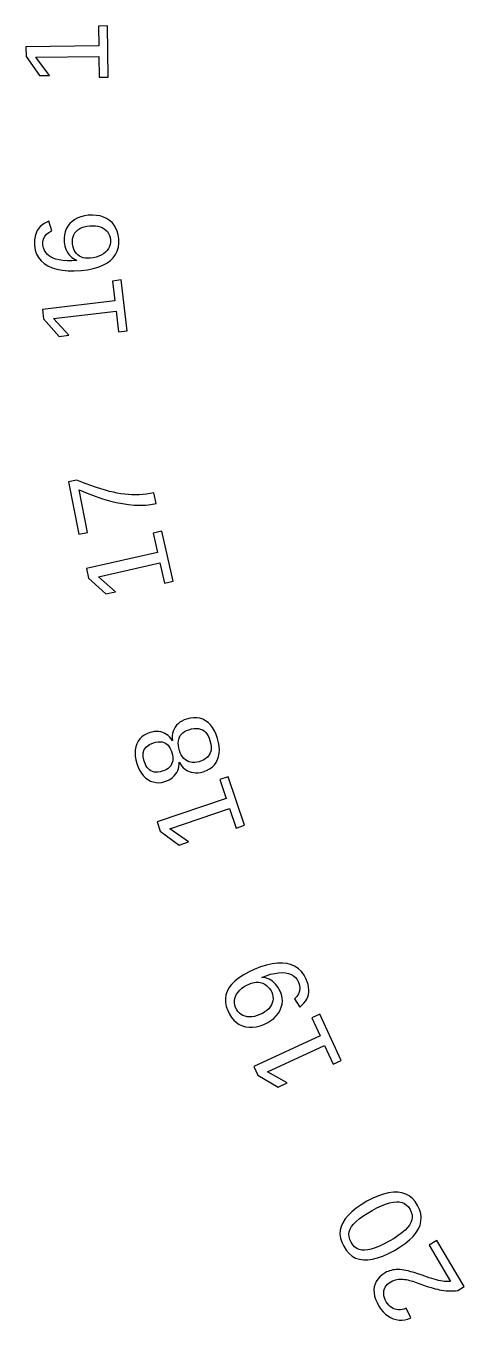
# Model space of a CAD drawing. Header units: metres. Extents: x -118 to 118, y -118 to 118.
# Drawn here: x -118 to -97.4, y -61 to -0.3 of the extents above; entities that cross this region are included whole.
import ezdxf

# ---------------------------------------------------------------- set-up
doc = ezdxf.new("R2010")
doc.units = ezdxf.units.M

msp = doc.modelspace()

# ---------------------------------------------------------------- linework, layer by layer
for p, q in [((-114.132, -0.27242), (-114.548, -0.27815)), ((-114.548, -0.27815), (-114.535, -1.21106)), ((-114.099, -2.67317), (-114.132, -0.27242)), ((-114.535, -1.21106), (-117.959, -1.25829)), ((-117.959, -1.25829), (-117.953, -1.70923)), ((-117.953, -1.70923), (-117.314, -2.60551)), ((-117.484, -1.74377), (-114.528, -1.703)), ((-116.852, -2.59914), (-117.484, -1.74377)), ((-114.528, -1.703), (-114.515, -2.67891)), ((-117.314, -2.60551), (-116.852, -2.59914)), ((-114.515, -2.67891), (-114.099, -2.67317)), ((-117.286, -9.69798), (-117.422, -9.8741)), ((-117.103, -9.55313), (-117.286, -9.69798)), ((-116.874, -9.43948), (-117.103, -9.55313)), ((-116.748, -9.89793), (-116.874, -9.43948)), ((-115.989, -9.67278), (-116.061, -9.80066)), ((-115.896, -9.55522), (-115.989, -9.67278)), ((-115.787, -9.45047), (-115.896, -9.55522)), ((-115.664, -9.36163), (-115.787, -9.45047)), ((-115.526, -9.28876), (-115.664, -9.36163)), ((-115.374, -9.2318), (-115.526, -9.28876)), ((-115.208, -9.19078), (-115.374, -9.2318)), ((-115.327, -9.74358), (-115.216, -9.70543)), ((-115.216, -9.70543), (-115.093, -9.67741)), ((-115.027, -9.16568), (-115.208, -9.19078)), ((-115.093, -9.67741), (-114.959, -9.65953)), ((-114.829, -9.15678), (-115.027, -9.16568)), ((-114.959, -9.65953), (-114.823, -9.65271)), ((-114.645, -9.1673), (-114.829, -9.15678)), ((-114.823, -9.65271), (-114.697, -9.65782)), ((-114.697, -9.65782), (-114.579, -9.67484)), ((-114.473, -9.19722), (-114.645, -9.1673)), ((-114.579, -9.67484), (-114.47, -9.70378)), ((-114.313, -9.24654), (-114.473, -9.19722)), ((-114.47, -9.70378), (-114.37, -9.74464)), ((-114.166, -9.31523), (-114.313, -9.24654)), ((-114.032, -9.40334), (-114.166, -9.31523)), ((-113.914, -9.50859), (-114.032, -9.40334)), ((-113.814, -9.62935), (-113.914, -9.50859)), ((-113.733, -9.76562), (-113.814, -9.62935)), ((-117.512, -10.0815), (-117.556, -10.3201)), ((-117.556, -10.3201), (-117.553, -10.5899)), ((-117.422, -9.8741), (-117.512, -10.0815)), ((-117.158, -10.4094), (-117.131, -10.2743)), ((-117.131, -10.2743), (-117.076, -10.1556)), ((-117.076, -10.1556), (-116.994, -10.0533)), ((-116.994, -10.0533), (-116.885, -9.96742)), ((-116.885, -9.96742), (-116.748, -9.89793)), ((-116.148, -10.0874), (-116.161, -10.2462)), ((-116.161, -10.2462), (-116.155, -10.4153)), ((-116.114, -9.93884), (-116.148, -10.0874)), ((-116.061, -9.80066), (-116.114, -9.93884)), ((-115.772, -10.3828), (-115.763, -10.2747)), ((-115.763, -10.2747), (-115.74, -10.1743)), ((-115.74, -10.1743), (-115.703, -10.0815)), ((-115.703, -10.0815), (-115.653, -9.9964)), ((-115.653, -9.9964), (-115.59, -9.9189)), ((-115.59, -9.9189), (-115.514, -9.85033)), ((-115.514, -9.85033), (-115.426, -9.79189)), ((-115.426, -9.79189), (-115.327, -9.74358)), ((-114.37, -9.74464), (-114.279, -9.79742)), ((-114.279, -9.79742), (-114.199, -9.86061)), ((-114.199, -9.86061), (-114.132, -9.93338)), ((-114.132, -9.93338), (-114.077, -10.0157)), ((-114.077, -10.0157), (-114.035, -10.1076)), ((-114.035, -10.1076), (-114.006, -10.2091)), ((-114.006, -10.2091), (-113.989, -10.3202)), ((-113.989, -10.3202), (-113.987, -10.4297)), ((-113.669, -9.9174), (-113.733, -9.76562)), ((-113.625, -10.0847), (-113.669, -9.9174)), ((-113.598, -10.2675), (-113.625, -10.0847)), ((-113.593, -10.4734), (-113.598, -10.2675)), ((-117.553, -10.5899), (-117.519, -10.7971)), ((-117.519, -10.7971), (-117.457, -10.985)), ((-117.157, -10.5609), (-117.158, -10.4094)), ((-117.134, -10.6918), (-117.157, -10.5609)), ((-117.091, -10.8105), (-117.134, -10.6918)), ((-117.027, -10.917), (-117.091, -10.8105)), ((-116.942, -11.0112), (-117.027, -10.917)), ((-116.155, -10.4153), (-116.142, -10.5159)), ((-116.142, -10.5159), (-116.123, -10.612)), ((-116.123, -10.612), (-116.096, -10.7036)), ((-116.096, -10.7036), (-116.063, -10.7907)), ((-116.063, -10.7907), (-116.023, -10.8733)), ((-116.023, -10.8733), (-115.977, -10.9513)), ((-115.768, -10.4985), (-115.772, -10.3828)), ((-115.752, -10.6066), (-115.768, -10.4985)), ((-115.726, -10.7064), (-115.752, -10.6066)), ((-115.69, -10.7981), (-115.726, -10.7064)), ((-115.642, -10.8815), (-115.69, -10.7981)), ((-115.585, -10.9568), (-115.642, -10.8815)), ((-114.224, -10.8979), (-114.318, -10.9728)), ((-114.144, -10.8149), (-114.224, -10.8979)), ((-114.08, -10.7265), (-114.144, -10.8149)), ((-114.032, -10.6329), (-114.08, -10.7265)), ((-114.001, -10.534), (-114.032, -10.6329)), ((-113.987, -10.4297), (-114.001, -10.534)), ((-113.747, -11.0058), (-113.667, -10.8426)), ((-113.667, -10.8426), (-113.616, -10.6652)), ((-113.616, -10.6652), (-113.593, -10.4734)), ((-117.457, -10.985), (-117.367, -11.1536)), ((-117.367, -11.1536), (-117.248, -11.303)), ((-117.248, -11.303), (-117.102, -11.4331)), ((-117.102, -11.4331), (-116.927, -11.544)), ((-116.837, -11.0931), (-116.942, -11.0112)), ((-116.927, -11.544), (-116.726, -11.634)), ((-116.711, -11.1628), (-116.837, -11.0931)), ((-116.565, -11.2192), (-116.711, -11.1628)), ((-116.402, -11.2613), (-116.565, -11.2192)), ((-116.221, -11.2891), (-116.402, -11.2613)), ((-116.021, -11.3026), (-116.221, -11.2891)), ((-115.803, -11.3017), (-116.021, -11.3026)), ((-115.977, -10.9513), (-115.924, -11.0235)), ((-115.924, -11.0235), (-115.865, -11.0891)), ((-115.865, -11.0891), (-115.799, -11.1482)), ((-115.568, -11.2865), (-115.803, -11.3017)), ((-115.799, -11.1482), (-115.728, -11.2009)), ((-115.728, -11.2009), (-115.651, -11.2469)), ((-115.651, -11.2469), (-115.568, -11.2865)), ((-115.516, -11.0238), (-115.585, -10.9568)), ((-115.439, -11.0805), (-115.516, -11.0238)), ((-115.354, -11.125), (-115.439, -11.0805)), ((-115.262, -11.1572), (-115.354, -11.125)), ((-115.162, -11.1771), (-115.262, -11.1572)), ((-115.054, -11.1847), (-115.162, -11.1771)), ((-114.94, -11.1801), (-115.054, -11.1847)), ((-114.795, -11.1609), (-114.94, -11.1801)), ((-114.661, -11.1306), (-114.795, -11.1609)), ((-114.537, -11.0891), (-114.661, -11.1306)), ((-114.56, -11.5973), (-114.344, -11.5113)), ((-114.423, -11.0365), (-114.537, -11.0891)), ((-114.318, -10.9728), (-114.423, -11.0365)), ((-114.344, -11.5113), (-114.155, -11.4086)), ((-114.155, -11.4086), (-113.991, -11.2894)), ((-113.991, -11.2894), (-113.855, -11.1547)), ((-113.855, -11.1547), (-113.747, -11.0058)), ((-116.726, -11.634), (-116.502, -11.7022)), ((-116.502, -11.7022), (-116.253, -11.7484)), ((-116.253, -11.7484), (-115.981, -11.7728)), ((-115.981, -11.7728), (-115.684, -11.7753)), ((-115.684, -11.7753), (-115.364, -11.756)), ((-115.364, -11.756), (-115.07, -11.7197)), ((-115.07, -11.7197), (-114.802, -11.6668)), ((-114.802, -11.6668), (-114.56, -11.5973)), ((-113.478, -12.201), (-113.891, -12.2502)), ((-113.891, -12.2502), (-113.781, -13.1766)), ((-113.195, -14.5851), (-113.478, -12.201)), ((-113.781, -13.1766), (-117.181, -13.5815)), ((-117.181, -13.5815), (-117.128, -14.0293)), ((-116.658, -14.0147), (-113.723, -13.6652)), ((-113.723, -13.6652), (-113.608, -14.6343)), ((-117.128, -14.0293), (-116.399, -14.8539)), ((-115.94, -14.7993), (-116.658, -14.0147)), ((-116.399, -14.8539), (-115.94, -14.7993)), ((-113.608, -14.6343), (-113.195, -14.5851)), ((-115.574, -21.598), (-115.964, -21.6751)), ((-115.964, -21.6751), (-115.476, -24.1382)), ((-115.255, -21.7224), (-115.574, -21.598)), ((-114.96, -21.8325), (-115.255, -21.7224)), ((-114.691, -21.9282), (-114.96, -21.8325)), ((-115.067, -24.0573), (-115.464, -22.0582)), ((-115.464, -22.0582), (-115.079, -22.2154)), ((-115.079, -22.2154), (-114.713, -22.3527)), ((-114.713, -22.3527), (-114.364, -22.4701)), ((-114.446, -22.0096), (-114.691, -21.9282)), ((-114.226, -22.0766), (-114.446, -22.0096)), ((-114.364, -22.4701), (-114.033, -22.5677)), ((-114.032, -22.1292), (-114.226, -22.0766)), ((-113.851, -22.1712), (-114.032, -22.1292)), ((-113.672, -22.2068), (-113.851, -22.1712)), ((-113.495, -22.2361), (-113.672, -22.2068)), ((-113.32, -22.2591), (-113.495, -22.2361)), ((-113.147, -22.2757), (-113.32, -22.2591)), ((-112.976, -22.286), (-113.147, -22.2757)), ((-112.806, -22.2893), (-112.976, -22.286)), ((-112.635, -22.2858), (-112.806, -22.2893)), ((-112.463, -22.2753), (-112.635, -22.2858)), ((-112.291, -22.258), (-112.463, -22.2753)), ((-112.118, -22.2339), (-112.291, -22.258)), ((-111.944, -22.2028), (-112.118, -22.2339)), ((-111.845, -22.7041), (-111.944, -22.2028)), ((-114.033, -22.5677), (-113.72, -22.6454)), ((-113.72, -22.6454), (-113.425, -22.7033)), ((-113.425, -22.7033), (-113.143, -22.7433)), ((-113.143, -22.7433), (-112.868, -22.7673)), ((-112.868, -22.7673), (-112.601, -22.7754)), ((-112.601, -22.7754), (-112.342, -22.7676)), ((-112.342, -22.7676), (-112.09, -22.7438)), ((-112.09, -22.7438), (-111.845, -22.7041)), ((-115.476, -24.1382), (-115.067, -24.0573)), ((-111.581, -23.9959), (-111.987, -24.088)), ((-111.987, -24.088), (-111.781, -24.9978)), ((-111.05, -26.3373), (-111.581, -23.9959)), ((-111.781, -24.9978), (-115.12, -25.7558)), ((-114.554, -26.132), (-111.672, -25.4776)), ((-111.672, -25.4776), (-111.456, -26.4294)), ((-115.12, -25.7558), (-115.02, -26.1956)), ((-115.02, -26.1956), (-114.209, -26.9396)), ((-113.758, -26.8373), (-114.554, -26.132)), ((-111.456, -26.4294), (-111.05, -26.3373)), ((-114.209, -26.9396), (-113.758, -26.8373)), ((-110.246, -32.7755), (-110.411, -32.8167)), ((-110.089, -32.756), (-110.246, -32.7755)), ((-109.938, -32.7579), (-110.089, -32.756)), ((-109.794, -32.7816), (-109.938, -32.7579)), ((-109.657, -32.8267), (-109.794, -32.7816)), ((-111.934, -33.4079), (-112.038, -33.4245)), ((-111.831, -33.4023), (-111.934, -33.4079)), ((-111.729, -33.4077), (-111.831, -33.4023)), ((-111.629, -33.4241), (-111.729, -33.4077)), ((-111.042, -33.3844), (-111.069, -33.487)), ((-111.001, -33.2872), (-111.042, -33.3844)), ((-110.948, -33.1955), (-111.001, -33.2872)), ((-110.883, -33.1106), (-110.948, -33.1955)), ((-110.809, -33.0344), (-110.883, -33.1106)), ((-110.724, -32.9669), (-110.809, -33.0344)), ((-110.63, -32.9081), (-110.724, -32.9669)), ((-110.525, -32.8581), (-110.63, -32.9081)), ((-110.584, -33.458), (-110.504, -33.4026)), ((-110.411, -32.8167), (-110.525, -32.8581)), ((-110.504, -33.4026), (-110.41, -33.3555)), ((-110.41, -33.3555), (-110.304, -33.3165)), ((-110.304, -33.3165), (-110.176, -33.2826)), ((-110.176, -33.2826), (-110.057, -33.2626)), ((-110.057, -33.2626), (-109.947, -33.2565)), ((-109.947, -33.2565), (-109.846, -33.2643)), ((-109.846, -33.2643), (-109.753, -33.2861)), ((-109.753, -33.2861), (-109.669, -33.3219)), ((-109.669, -33.3219), (-109.593, -33.3715)), ((-109.527, -32.8935), (-109.657, -32.8267)), ((-109.593, -33.3715), (-109.524, -33.4349)), ((-109.405, -32.981), (-109.527, -32.8935)), ((-109.295, -33.0889), (-109.405, -32.981)), ((-109.195, -33.2171), (-109.295, -33.0889)), ((-109.107, -33.3656), (-109.195, -33.2171)), ((-109.029, -33.5344), (-109.107, -33.3656)), ((-112.751, -33.9803), (-112.797, -34.1146)), ((-112.689, -33.857), (-112.751, -33.9803)), ((-112.611, -33.7479), (-112.689, -33.857)), ((-112.518, -33.6528), (-112.611, -33.7479)), ((-112.409, -33.5718), (-112.518, -33.6528)), ((-112.284, -33.5049), (-112.409, -33.5718)), ((-112.302, -34.1155), (-112.159, -34.01)), ((-112.144, -33.4521), (-112.284, -33.5049)), ((-112.159, -34.01), (-111.97, -33.9309)), ((-112.038, -33.4245), (-112.144, -33.4521)), ((-111.97, -33.9309), (-111.857, -33.9011)), ((-111.857, -33.9011), (-111.752, -33.8842)), ((-111.752, -33.8842), (-111.655, -33.8801)), ((-111.655, -33.8801), (-111.565, -33.8888)), ((-111.531, -33.4516), (-111.629, -33.4241)), ((-111.565, -33.8888), (-111.484, -33.9104)), ((-111.438, -33.4897), (-111.531, -33.4516)), ((-111.484, -33.9104), (-111.41, -33.9448)), ((-111.352, -33.5378), (-111.438, -33.4897)), ((-111.41, -33.9448), (-111.343, -33.9909)), ((-111.274, -33.596), (-111.352, -33.5378)), ((-111.343, -33.9909), (-111.282, -34.0484)), ((-111.204, -33.6643), (-111.274, -33.596)), ((-111.141, -33.7426), (-111.204, -33.6643)), ((-111.086, -33.8309), (-111.141, -33.7426)), ((-111.084, -33.5951), (-111.086, -33.7086)), ((-111.086, -33.7086), (-111.075, -33.8276)), ((-111.075, -33.8276), (-111.086, -33.8309)), ((-111.069, -33.487), (-111.084, -33.5951)), ((-110.804, -33.9536), (-110.799, -33.8542)), ((-110.798, -34.059), (-110.804, -33.9536)), ((-110.799, -33.8542), (-110.781, -33.7608)), ((-110.781, -33.7608), (-110.75, -33.6736)), ((-110.75, -33.6736), (-110.708, -33.5935)), ((-110.708, -33.5935), (-110.652, -33.5217)), ((-110.652, -33.5217), (-110.584, -33.458)), ((-109.524, -33.4349), (-109.461, -33.5121)), ((-109.461, -33.5121), (-109.405, -33.6031)), ((-109.405, -33.6031), (-109.356, -33.7078)), ((-109.356, -33.7078), (-109.314, -33.8264)), ((-109.314, -33.8264), (-109.263, -34.0654)), ((-108.962, -33.7236), (-109.029, -33.5344)), ((-108.911, -33.9128), (-108.962, -33.7236)), ((-108.881, -34.0927), (-108.911, -33.9128)), ((-112.824, -34.257), (-112.833, -34.4075)), ((-112.833, -34.4075), (-112.823, -34.566)), ((-112.797, -34.1146), (-112.824, -34.257)), ((-112.823, -34.566), (-112.795, -34.7325)), ((-112.447, -34.5897), (-112.446, -34.4053)), ((-112.401, -34.8004), (-112.447, -34.5897)), ((-112.446, -34.4053), (-112.397, -34.2472)), ((-112.397, -34.2472), (-112.302, -34.1155)), ((-111.282, -34.0484), (-111.228, -34.1171)), ((-111.228, -34.1171), (-111.179, -34.1971)), ((-111.179, -34.1971), (-111.136, -34.2885)), ((-111.136, -34.2885), (-111.1, -34.3911)), ((-111.1, -34.3911), (-111.073, -34.4955)), ((-111.073, -34.4955), (-111.057, -34.5948)), ((-111.057, -34.5948), (-111.054, -34.6889)), ((-110.779, -34.1706), (-110.798, -34.059)), ((-110.748, -34.2882), (-110.779, -34.1706)), ((-110.708, -34.3992), (-110.748, -34.2882)), ((-110.66, -34.4986), (-110.708, -34.3992)), ((-110.605, -34.5863), (-110.66, -34.4986)), ((-110.542, -34.6623), (-110.605, -34.5863)), ((-109.437, -34.6062), (-109.605, -34.7276)), ((-109.324, -34.4554), (-109.437, -34.6062)), ((-109.266, -34.2751), (-109.324, -34.4554)), ((-109.263, -34.0654), (-109.266, -34.2751)), ((-108.956, -34.7194), (-108.907, -34.5767)), ((-108.907, -34.5767), (-108.879, -34.4247)), ((-108.87, -34.2634), (-108.881, -34.0927)), ((-108.879, -34.4247), (-108.87, -34.2634)), ((-112.795, -34.7325), (-112.749, -34.9071)), ((-112.749, -34.9071), (-112.689, -35.0734)), ((-112.689, -35.0734), (-112.619, -35.2233)), ((-112.619, -35.2233), (-112.537, -35.3567)), ((-112.364, -34.903), (-112.401, -34.8004)), ((-112.321, -34.9943), (-112.364, -34.903)), ((-112.272, -35.0742), (-112.321, -34.9943)), ((-112.217, -35.1429), (-112.272, -35.0742)), ((-112.155, -35.2003), (-112.217, -35.1429)), ((-112.087, -35.2464), (-112.155, -35.2003)), ((-111.454, -35.2312), (-111.556, -35.2682)), ((-111.363, -35.1872), (-111.454, -35.2312)), ((-111.284, -35.1361), (-111.363, -35.1872)), ((-111.216, -35.078), (-111.284, -35.1361)), ((-111.16, -35.0127), (-111.216, -35.078)), ((-111.116, -34.9404), (-111.16, -35.0127)), ((-111.083, -34.8617), (-111.116, -34.9404)), ((-111.063, -34.7779), (-111.083, -34.8617)), ((-111.054, -34.6889), (-111.063, -34.7779)), ((-110.874, -35.3266), (-110.83, -35.2386)), ((-110.83, -35.2386), (-110.796, -35.1466)), ((-110.796, -35.1466), (-110.775, -35.0506)), ((-110.775, -35.0506), (-110.764, -34.9505)), ((-110.765, -34.8464), (-110.755, -34.8432)), ((-110.764, -34.9505), (-110.765, -34.8464)), ((-110.755, -34.8432), (-110.7, -34.9388)), ((-110.7, -34.9388), (-110.637, -35.0247)), ((-110.637, -35.0247), (-110.566, -35.1011)), ((-110.566, -35.1011), (-110.486, -35.1679)), ((-110.471, -34.7267), (-110.542, -34.6623)), ((-110.486, -35.1679), (-110.397, -35.2251)), ((-110.393, -34.7794), (-110.471, -34.7267)), ((-110.397, -35.2251), (-110.299, -35.2726)), ((-110.31, -34.8194), (-110.393, -34.7794)), ((-110.222, -34.8461), (-110.31, -34.8194)), ((-110.13, -34.8595), (-110.222, -34.8461)), ((-110.033, -34.8595), (-110.13, -34.8595)), ((-109.932, -34.8463), (-110.033, -34.8595)), ((-109.827, -34.8197), (-109.932, -34.8463)), ((-109.605, -34.7276), (-109.827, -34.8197)), ((-109.638, -35.2909), (-109.478, -35.2313)), ((-109.478, -35.2313), (-109.337, -35.1574)), ((-109.337, -35.1574), (-109.213, -35.0693)), ((-109.213, -35.0693), (-109.109, -34.9669)), ((-109.109, -34.9669), (-109.023, -34.8503)), ((-109.023, -34.8503), (-108.956, -34.7194)), ((-112.537, -35.3567), (-112.444, -35.4738)), ((-112.444, -35.4738), (-112.34, -35.5745)), ((-112.34, -35.5745), (-112.225, -35.6588)), ((-112.225, -35.6588), (-112.103, -35.7249)), ((-112.103, -35.7249), (-111.977, -35.771)), ((-112.013, -35.2804), (-112.087, -35.2464)), ((-111.933, -35.3023), (-112.013, -35.2804)), ((-111.977, -35.771), (-111.848, -35.7971)), ((-111.848, -35.312), (-111.933, -35.3023)), ((-111.756, -35.3096), (-111.848, -35.312)), ((-111.848, -35.7971), (-111.715, -35.8031)), ((-111.659, -35.295), (-111.756, -35.3096)), ((-111.715, -35.8031), (-111.578, -35.7891)), ((-111.556, -35.2682), (-111.659, -35.295)), ((-111.578, -35.7891), (-111.437, -35.755)), ((-111.437, -35.755), (-111.334, -35.7178)), ((-111.334, -35.7178), (-111.238, -35.6725)), ((-111.238, -35.6725), (-111.15, -35.6192)), ((-111.15, -35.6192), (-111.07, -35.5578)), ((-111.07, -35.5578), (-110.996, -35.4883)), ((-110.996, -35.4883), (-110.931, -35.4106)), ((-110.931, -35.4106), (-110.874, -35.3266)), ((-110.299, -35.2726), (-110.196, -35.3088)), ((-110.196, -35.3088), (-110.09, -35.3317)), ((-110.09, -35.3317), (-109.981, -35.3414)), ((-109.981, -35.3414), (-109.87, -35.3378)), ((-109.87, -35.3378), (-109.755, -35.321)), ((-109.755, -35.321), (-109.638, -35.2909)), ((-108.462, -35.5278), (-108.856, -35.6618)), ((-108.856, -35.6618), (-108.555, -36.5451)), ((-107.689, -37.8009), (-108.462, -35.5278)), ((-108.555, -36.5451), (-111.797, -37.648)), ((-111.195, -37.963), (-108.397, -37.0109)), ((-108.397, -37.0109), (-108.082, -37.9349)), ((-111.797, -37.648), (-111.651, -38.075)), ((-111.651, -38.075), (-110.767, -38.7301)), ((-110.33, -38.5813), (-111.195, -37.963)), ((-108.082, -37.9349), (-107.689, -37.8009)), ((-110.767, -38.7301), (-110.33, -38.5813)), ((-106.392, -44.3065), (-106.658, -44.3662)), ((-106.143, -44.2752), (-106.392, -44.3065)), ((-105.909, -44.2722), (-106.143, -44.2752)), ((-105.69, -44.2975), (-105.909, -44.2722)), ((-105.49, -44.3504), (-105.69, -44.2975)), ((-105.311, -44.4305), (-105.49, -44.3504)), ((-107.757, -44.834), (-107.971, -44.975)), ((-107.512, -44.6992), (-107.757, -44.834)), ((-107.236, -44.5706), (-107.512, -44.6992)), ((-106.939, -44.4543), (-107.236, -44.5706)), ((-106.658, -44.3662), (-106.939, -44.4543)), ((-106.883, -44.9461), (-106.668, -44.8645)), ((-106.795, -44.952), (-106.883, -44.9461)), ((-106.708, -44.9678), (-106.795, -44.952)), ((-106.668, -44.8645), (-106.465, -44.8011)), ((-106.465, -44.8011), (-106.274, -44.756)), ((-106.274, -44.756), (-106.095, -44.7293)), ((-106.095, -44.7293), (-105.929, -44.7208)), ((-105.929, -44.7208), (-105.774, -44.7307)), ((-105.774, -44.7307), (-105.633, -44.7587)), ((-105.633, -44.7587), (-105.508, -44.8049)), ((-105.508, -44.8049), (-105.399, -44.869)), ((-105.399, -44.869), (-105.305, -44.9513)), ((-105.152, -44.5377), (-105.311, -44.4305)), ((-105.305, -44.9513), (-105.227, -45.0517)), ((-105.014, -44.672), (-105.152, -44.5377)), ((-104.896, -44.8335), (-105.014, -44.672)), ((-104.799, -45.0221), (-104.896, -44.8335)), ((-108.422, -45.4352), (-108.509, -45.6002)), ((-108.303, -45.2755), (-108.422, -45.4352)), ((-108.153, -45.1221), (-108.303, -45.2755)), ((-107.971, -44.975), (-108.153, -45.1221)), ((-107.997, -45.6353), (-107.916, -45.5433)), ((-107.916, -45.5433), (-107.82, -45.458)), ((-107.82, -45.458), (-107.71, -45.3793)), ((-107.71, -45.3793), (-107.586, -45.3073)), ((-107.586, -45.3073), (-107.448, -45.2418)), ((-107.448, -45.2418), (-107.378, -45.2146)), ((-107.378, -45.2146), (-107.307, -45.1938)), ((-107.307, -45.1938), (-107.237, -45.1794)), ((-107.237, -45.1794), (-107.168, -45.1712)), ((-107.168, -45.1712), (-107.098, -45.1695)), ((-107.098, -45.1695), (-107.029, -45.1741)), ((-107.029, -45.1741), (-106.961, -45.1847)), ((-106.961, -45.1847), (-106.896, -45.2011)), ((-106.896, -45.2011), (-106.833, -45.2232)), ((-106.833, -45.2232), (-106.773, -45.251)), ((-106.773, -45.251), (-106.715, -45.2846)), ((-106.715, -45.2846), (-106.66, -45.3239)), ((-106.623, -44.9935), (-106.708, -44.9678)), ((-106.66, -45.3239), (-106.608, -45.3678)), ((-106.539, -45.0292), (-106.623, -44.9935)), ((-106.608, -45.3678), (-106.561, -45.4154)), ((-106.561, -45.4154), (-106.518, -45.4667)), ((-106.457, -45.0748), (-106.539, -45.0292)), ((-106.518, -45.4667), (-106.48, -45.5216)), ((-106.48, -45.5216), (-106.446, -45.5802)), ((-106.376, -45.1304), (-106.457, -45.0748)), ((-106.3, -45.1938), (-106.376, -45.1304)), ((-106.23, -45.2631), (-106.3, -45.1938)), ((-106.167, -45.3382), (-106.23, -45.2631)), ((-106.109, -45.4192), (-106.167, -45.3382)), ((-106.059, -45.506), (-106.109, -45.4192)), ((-106.015, -45.5987), (-106.059, -45.506)), ((-105.227, -45.0517), (-105.165, -45.17)), ((-105.165, -45.17), (-105.116, -45.3177)), ((-105.116, -45.3177), (-105.099, -45.458)), ((-105.099, -45.458), (-105.114, -45.591)), ((-104.748, -45.156), (-104.799, -45.0221)), ((-104.71, -45.2851), (-104.748, -45.156)), ((-104.685, -45.4093), (-104.71, -45.2851)), ((-104.674, -45.5287), (-104.685, -45.4093)), ((-104.676, -45.6432), (-104.674, -45.5287)), ((-108.566, -45.7704), (-108.591, -45.946)), ((-108.591, -45.946), (-108.586, -46.1268)), ((-108.586, -46.1268), (-108.549, -46.3128)), ((-108.509, -45.6002), (-108.566, -45.7704)), ((-108.168, -46.0439), (-108.152, -45.9396)), ((-108.167, -46.1492), (-108.168, -46.0439)), ((-108.147, -46.2553), (-108.167, -46.1492)), ((-108.152, -45.9396), (-108.117, -45.8362)), ((-108.117, -45.8362), (-108.065, -45.7338)), ((-108.065, -45.7338), (-107.997, -45.6353)), ((-106.446, -45.5802), (-106.416, -45.6423)), ((-106.388, -46.1453), (-106.43, -46.2404)), ((-106.416, -45.6423), (-106.379, -45.7465)), ((-106.362, -46.0483), (-106.388, -46.1453)), ((-106.379, -45.7465), (-106.357, -45.8489)), ((-106.352, -45.9495), (-106.362, -46.0483)), ((-106.357, -45.8489), (-106.352, -45.9495)), ((-105.959, -45.7539), (-106.015, -45.5987)), ((-105.926, -45.9066), (-105.959, -45.7539)), ((-105.928, -46.2044), (-105.916, -46.0568)), ((-105.916, -46.0568), (-105.926, -45.9066)), ((-105.241, -45.8348), (-105.352, -45.9457)), ((-105.352, -45.9457), (-105.101, -46.3461)), ((-105.162, -45.7166), (-105.241, -45.8348)), ((-105.114, -45.591), (-105.162, -45.7166)), ((-104.995, -46.254), (-104.904, -46.1591)), ((-104.904, -46.1591), (-104.828, -46.0616)), ((-104.828, -46.0616), (-104.768, -45.9613)), ((-104.768, -45.9613), (-104.722, -45.8584)), ((-104.722, -45.8584), (-104.692, -45.7528)), ((-104.692, -45.7528), (-104.676, -45.6432)), ((-108.549, -46.3128), (-108.481, -46.5041)), ((-108.481, -46.5041), (-108.397, -46.6762)), ((-108.397, -46.6762), (-108.3, -46.8273)), ((-108.11, -46.3624), (-108.147, -46.2553)), ((-108.06, -46.4628), (-108.11, -46.3624)), ((-108, -46.5503), (-108.06, -46.4628)), ((-107.93, -46.6248), (-108, -46.5503)), ((-107.852, -46.6863), (-107.93, -46.6248)), ((-107.764, -46.7349), (-107.852, -46.6863)), ((-107.666, -46.7705), (-107.764, -46.7349)), ((-107.562, -46.7927), (-107.666, -46.7705)), ((-107.223, -46.7748), (-107.341, -46.7949)), ((-107.101, -46.7406), (-107.223, -46.7748)), ((-106.974, -46.6924), (-107.101, -46.7406)), ((-106.85, -46.633), (-106.974, -46.6924)), ((-106.739, -46.5672), (-106.85, -46.633)), ((-106.642, -46.4951), (-106.739, -46.5672)), ((-106.558, -46.4165), (-106.642, -46.4951)), ((-106.487, -46.3317), (-106.558, -46.4165)), ((-106.43, -46.2404), (-106.487, -46.3317)), ((-106.316, -46.8685), (-106.199, -46.7535)), ((-106.199, -46.7535), (-106.101, -46.628)), ((-106.101, -46.628), (-106.022, -46.4919)), ((-106.022, -46.4919), (-105.964, -46.3495)), ((-105.964, -46.3495), (-105.928, -46.2044)), ((-105.101, -46.3461), (-104.995, -46.254)), ((-104.154, -46.6706), (-104.532, -46.845)), ((-103.147, -48.8503), (-104.154, -46.6706)), ((-108.3, -46.8273), (-108.192, -46.9574)), ((-108.192, -46.9574), (-108.071, -47.0665)), ((-108.071, -47.0665), (-107.938, -47.1547)), ((-107.938, -47.1547), (-107.793, -47.2218)), ((-107.793, -47.2218), (-107.639, -47.2668)), ((-107.639, -47.2668), (-107.479, -47.289)), ((-107.454, -46.8008), (-107.562, -46.7927)), ((-107.479, -47.289), (-107.312, -47.2884)), ((-107.341, -46.7949), (-107.454, -46.8008)), ((-107.312, -47.2884), (-107.14, -47.2651)), ((-107.14, -47.2651), (-106.962, -47.2189)), ((-106.962, -47.2189), (-106.778, -47.1501)), ((-106.778, -47.1501), (-106.605, -47.0668)), ((-106.605, -47.0668), (-106.451, -46.9729)), ((-106.451, -46.9729), (-106.316, -46.8685)), ((-104.532, -46.845), (-104.141, -47.692)), ((-104.141, -47.692), (-107.249, -49.1277)), ((-106.618, -49.3781), (-103.934, -48.1387)), ((-103.934, -48.1387), (-103.525, -49.0247)), ((-107.249, -49.1277), (-107.06, -49.5371)), ((-103.525, -49.0247), (-103.147, -48.8503)), ((-107.06, -49.5371), (-106.112, -50.0962)), ((-105.693, -49.9025), (-106.618, -49.3781)), ((-106.112, -50.0962), (-105.693, -49.9025)), ((-101.408, -55.201), (-101.67, -55.3151)), ((-101.16, -55.1156), (-101.408, -55.201)), ((-100.925, -55.0588), (-101.16, -55.1156)), ((-100.702, -55.0308), (-100.925, -55.0588)), ((-100.493, -55.0314), (-100.702, -55.0308)), ((-100.298, -55.0607), (-100.493, -55.0314)), ((-100.12, -55.1195), (-100.298, -55.0607)), ((-99.9572, -55.2076), (-100.12, -55.1195)), ((-99.8105, -55.325), (-99.9572, -55.2076)), ((-102.452, -55.7824), (-102.658, -55.9483)), ((-102.214, -55.6189), (-102.452, -55.7824)), ((-101.944, -55.4579), (-102.214, -55.6189)), ((-101.67, -55.3151), (-101.944, -55.4579)), ((-101.931, -56.0261), (-101.702, -55.8917)), ((-101.702, -55.8917), (-101.475, -55.7711)), ((-101.475, -55.7711), (-101.263, -55.6714)), ((-101.263, -55.6714), (-101.065, -55.5927)), ((-101.065, -55.5927), (-100.882, -55.5349)), ((-100.882, -55.5349), (-100.715, -55.4981)), ((-100.715, -55.4981), (-100.562, -55.4823)), ((-100.562, -55.4823), (-100.423, -55.4874)), ((-100.423, -55.4874), (-100.296, -55.5142)), ((-100.296, -55.5142), (-100.183, -55.5627)), ((-100.183, -55.5627), (-100.081, -55.6328)), ((-100.081, -55.6328), (-99.993, -55.7245)), ((-99.993, -55.7245), (-99.9172, -55.838)), ((-99.9172, -55.838), (-99.8596, -55.9626)), ((-99.6798, -55.4718), (-99.8105, -55.325)), ((-99.5651, -55.648), (-99.6798, -55.4718)), ((-99.4753, -55.8375), (-99.5651, -55.648)), ((-99.4188, -56.0249), (-99.4753, -55.8375)), ((-103.083, -56.461), (-103.16, -56.637)), ((-102.973, -56.2876), (-103.083, -56.461)), ((-102.831, -56.1167), (-102.973, -56.2876)), ((-102.658, -55.9483), (-102.831, -56.1167)), ((-102.574, -56.5306), (-102.455, -56.4094)), ((-102.455, -56.4094), (-102.308, -56.2849)), ((-102.308, -56.2849), (-102.133, -56.1572)), ((-102.133, -56.1572), (-101.931, -56.0261)), ((-99.877, -56.452), (-99.9433, -56.572)), ((-99.8355, -56.331), (-99.877, -56.452)), ((-99.8596, -55.9626), (-99.8268, -56.0863)), ((-99.8188, -56.2091), (-99.8355, -56.331)), ((-99.8268, -56.0863), (-99.8188, -56.2091)), ((-99.4496, -56.5747), (-99.4059, -56.3935)), ((-99.3957, -56.2103), (-99.4188, -56.0249)), ((-99.4059, -56.3935), (-99.3957, -56.2103)), ((-103.203, -56.8166), (-103.212, -56.9998)), ((-103.212, -56.9998), (-103.187, -57.1865)), ((-103.16, -56.637), (-103.203, -56.8166)), ((-102.79, -57.0048), (-102.774, -56.8843)), ((-102.782, -57.127), (-102.79, -57.0048)), ((-102.774, -56.8843), (-102.732, -56.7656)), ((-102.732, -56.7656), (-102.666, -56.6485)), ((-102.666, -56.6485), (-102.574, -56.5306)), ((-100.472, -57.0684), (-100.671, -57.1985)), ((-100.3, -56.9407), (-100.472, -57.0684)), ((-100.154, -56.8154), (-100.3, -56.9407)), ((-100.035, -56.6925), (-100.154, -56.8154)), ((-99.9433, -56.572), (-100.035, -56.6925)), ((-99.95, -57.2732), (-99.7774, -57.1034)), ((-99.7774, -57.1034), (-99.6363, -56.9303)), ((-99.6363, -56.9303), (-99.5266, -56.7538)), ((-99.5266, -56.7538), (-99.4496, -56.5747)), ((-103.187, -57.1865), (-103.129, -57.3767)), ((-103.129, -57.3767), (-103.036, -57.5704)), ((-103.036, -57.5704), (-102.917, -57.7555)), ((-102.748, -57.251), (-102.782, -57.127)), ((-102.69, -57.3767), (-102.748, -57.251)), ((-102.612, -57.4953), (-102.69, -57.3767)), ((-102.522, -57.5918), (-102.612, -57.4953)), ((-102.422, -57.666), (-102.522, -57.5918)), ((-102.311, -57.7181), (-102.422, -57.666)), ((-102.188, -57.748), (-102.311, -57.7181)), ((-101.74, -57.7034), (-101.906, -57.7407)), ((-101.556, -57.6438), (-101.74, -57.7034)), ((-101.354, -57.5619), (-101.556, -57.6438)), ((-101.135, -57.4576), (-101.354, -57.5619)), ((-100.897, -57.331), (-101.135, -57.4576)), ((-100.671, -57.1985), (-100.897, -57.331)), ((-100.656, -57.7622), (-100.389, -57.6026)), ((-100.389, -57.6026), (-100.154, -57.4396)), ((-100.154, -57.4396), (-99.95, -57.2732)), ((-98.668, -57.3032), (-99.0254, -57.5161)), ((-99.0254, -57.5161), (-98.0128, -59.2153)), ((-97.3801, -59.4645), (-98.668, -57.3032)), ((-102.917, -57.7555), (-102.784, -57.9091)), ((-102.784, -57.9091), (-102.637, -58.0314)), ((-102.637, -58.0314), (-102.475, -58.1223)), ((-102.475, -58.1223), (-102.3, -58.1818)), ((-102.3, -58.1818), (-102.111, -58.2099)), ((-102.054, -57.7556), (-102.188, -57.748)), ((-102.111, -58.2099), (-101.907, -58.2077)), ((-101.906, -57.7407), (-102.054, -57.7556)), ((-101.907, -58.2077), (-101.688, -58.1766)), ((-101.688, -58.1766), (-101.453, -58.1164)), ((-101.453, -58.1164), (-101.203, -58.0273)), ((-101.203, -58.0273), (-100.937, -57.9093)), ((-100.937, -57.9093), (-100.656, -57.7622)), ((-101.221, -58.903), (-101.336, -59.0014)), ((-101.086, -58.8127), (-101.221, -58.903)), ((-101.021, -58.7769), (-101.086, -58.8127)), ((-100.952, -58.746), (-101.021, -58.7769)), ((-100.881, -58.72), (-100.952, -58.746)), ((-100.807, -58.6989), (-100.881, -58.72)), ((-100.731, -58.6826), (-100.807, -58.6989)), ((-100.651, -58.6712), (-100.731, -58.6826)), ((-100.569, -58.6647), (-100.651, -58.6712)), ((-100.485, -58.663), (-100.569, -58.6647)), ((-100.397, -58.6659), (-100.485, -58.663)), ((-100.307, -58.6735), (-100.397, -58.6659)), ((-100.214, -58.6857), (-100.307, -58.6735)), ((-100.118, -58.7027), (-100.214, -58.6857)), ((-100.01, -58.7271), (-100.118, -58.7027)), ((-99.8795, -58.7621), (-100.01, -58.7271)), ((-99.7273, -58.8074), (-99.8795, -58.7621)), ((-99.5531, -58.8632), (-99.7273, -58.8074)), ((-99.3568, -58.9294), (-99.5531, -58.8632)), ((-99.0155, -59.0486), (-99.3568, -58.9294)), ((-101.597, -59.477), (-101.613, -59.6148)), ((-101.561, -59.3458), (-101.597, -59.477)), ((-101.506, -59.2228), (-101.561, -59.3458)), ((-101.431, -59.108), (-101.506, -59.2228)), ((-101.336, -59.0014), (-101.431, -59.108)), ((-101.119, -59.5658), (-101.082, -59.4905)), ((-101.082, -59.4905), (-101.033, -59.4199)), ((-101.033, -59.4199), (-100.972, -59.354)), ((-100.972, -59.354), (-100.899, -59.2927)), ((-100.899, -59.2927), (-100.814, -59.2361)), ((-100.814, -59.2361), (-100.746, -59.1993)), ((-100.746, -59.1993), (-100.678, -59.1689)), ((-100.678, -59.1689), (-100.609, -59.1451)), ((-100.609, -59.1451), (-100.539, -59.1277)), ((-100.539, -59.1277), (-100.469, -59.1169)), ((-100.469, -59.1169), (-100.398, -59.1125)), ((-100.398, -59.1125), (-100.326, -59.1131)), ((-100.326, -59.1131), (-100.253, -59.1173)), ((-100.253, -59.1173), (-100.179, -59.125)), ((-100.179, -59.125), (-100.104, -59.1363)), ((-100.104, -59.1363), (-100.028, -59.1512)), ((-100.028, -59.1512), (-99.9503, -59.1696)), ((-99.9503, -59.1696), (-99.7923, -59.2144)), ((-99.7923, -59.2144), (-99.6294, -59.2671)), ((-99.6294, -59.2671), (-99.2887, -59.3913)), ((-99.2887, -59.3913), (-99.1099, -59.4524)), ((-99.1099, -59.4524), (-98.9251, -59.5109)), ((-98.8984, -59.0864), (-99.0155, -59.0486)), ((-98.9251, -59.5109), (-98.8304, -59.5385)), ((-98.7872, -59.1197), (-98.8984, -59.0864)), ((-98.8304, -59.5385), (-98.734, -59.5637)), ((-98.6819, -59.1483), (-98.7872, -59.1197)), ((-98.5825, -59.1723), (-98.6819, -59.1483)), ((-98.489, -59.1917), (-98.5825, -59.1723)), ((-98.4006, -59.2068), (-98.489, -59.1917)), ((-98.3158, -59.2173), (-98.4006, -59.2068)), ((-98.2347, -59.2235), (-98.3158, -59.2173)), ((-98.1571, -59.2252), (-98.2347, -59.2235)), ((-98.0832, -59.2225), (-98.1571, -59.2252)), ((-98.0128, -59.2153), (-98.0832, -59.2225)), ((-97.6765, -59.6411), (-97.3801, -59.4645)), ((-101.613, -59.6148), (-101.608, -59.7574)), ((-101.608, -59.7574), (-101.582, -59.9049)), ((-101.582, -59.9049), (-101.536, -60.0572)), ((-101.536, -60.0572), (-101.469, -60.2143)), ((-101.158, -59.8136), (-101.157, -59.7288)), ((-101.146, -59.9003), (-101.158, -59.8136)), ((-101.157, -59.7288), (-101.144, -59.6457)), ((-101.121, -59.9889), (-101.146, -59.9003)), ((-101.144, -59.6457), (-101.119, -59.5658)), ((-101.085, -60.0792), (-101.121, -59.9889)), ((-101.035, -60.1713), (-101.085, -60.0792)), ((-98.734, -59.5637), (-98.6361, -59.5867)), ((-98.6361, -59.5867), (-98.5365, -59.6074)), ((-98.5365, -59.6074), (-98.4353, -59.6258)), ((-98.4353, -59.6258), (-98.3324, -59.642)), ((-98.3324, -59.642), (-98.2278, -59.6546)), ((-98.2278, -59.6546), (-98.1214, -59.662)), ((-98.1214, -59.662), (-98.013, -59.6644)), ((-98.013, -59.6644), (-97.9027, -59.6617)), ((-97.9027, -59.6617), (-97.7905, -59.654)), ((-97.7905, -59.654), (-97.6765, -59.6411)), ((-101.469, -60.2143), (-101.381, -60.3763)), ((-101.381, -60.3763), (-101.288, -60.5179)), ((-101.288, -60.5179), (-101.187, -60.6427)), ((-101.187, -60.6427), (-101.079, -60.7506)), ((-101.079, -60.7506), (-100.963, -60.8416)), ((-100.98, -60.2545), (-101.035, -60.1713)), ((-100.92, -60.3277), (-100.98, -60.2545)), ((-100.855, -60.391), (-100.92, -60.3277)), ((-100.785, -60.4442), (-100.855, -60.391)), ((-100.71, -60.4875), (-100.785, -60.4442)), ((-100.629, -60.5207), (-100.71, -60.4875)), ((-100.546, -60.5431), (-100.629, -60.5207)), ((-100.46, -60.5536), (-100.546, -60.5431)), ((-100.372, -60.5524), (-100.46, -60.5536)), ((-100.283, -60.5394), (-100.372, -60.5524)), ((-100.192, -60.5145), (-100.283, -60.5394)), ((-100.098, -60.4779), (-100.192, -60.5145)), ((-99.882, -60.931), (-100.098, -60.4779)), ((-100.963, -60.8416), (-100.84, -60.9159)), ((-100.84, -60.9159), (-100.709, -60.9732)), ((-100.709, -60.9732), (-100.574, -61.0128)), ((-100.574, -61.0128), (-100.437, -61.0338)), ((-100.437, -61.0338), (-100.3, -61.0361)), ((-100.3, -61.0361), (-100.162, -61.0197)), ((-100.162, -61.0197), (-100.022, -60.9847)), ((-100.022, -60.9847), (-99.882, -60.931))]:
    msp.add_line(p, q)

doc.saveas('drawing.dxf')
